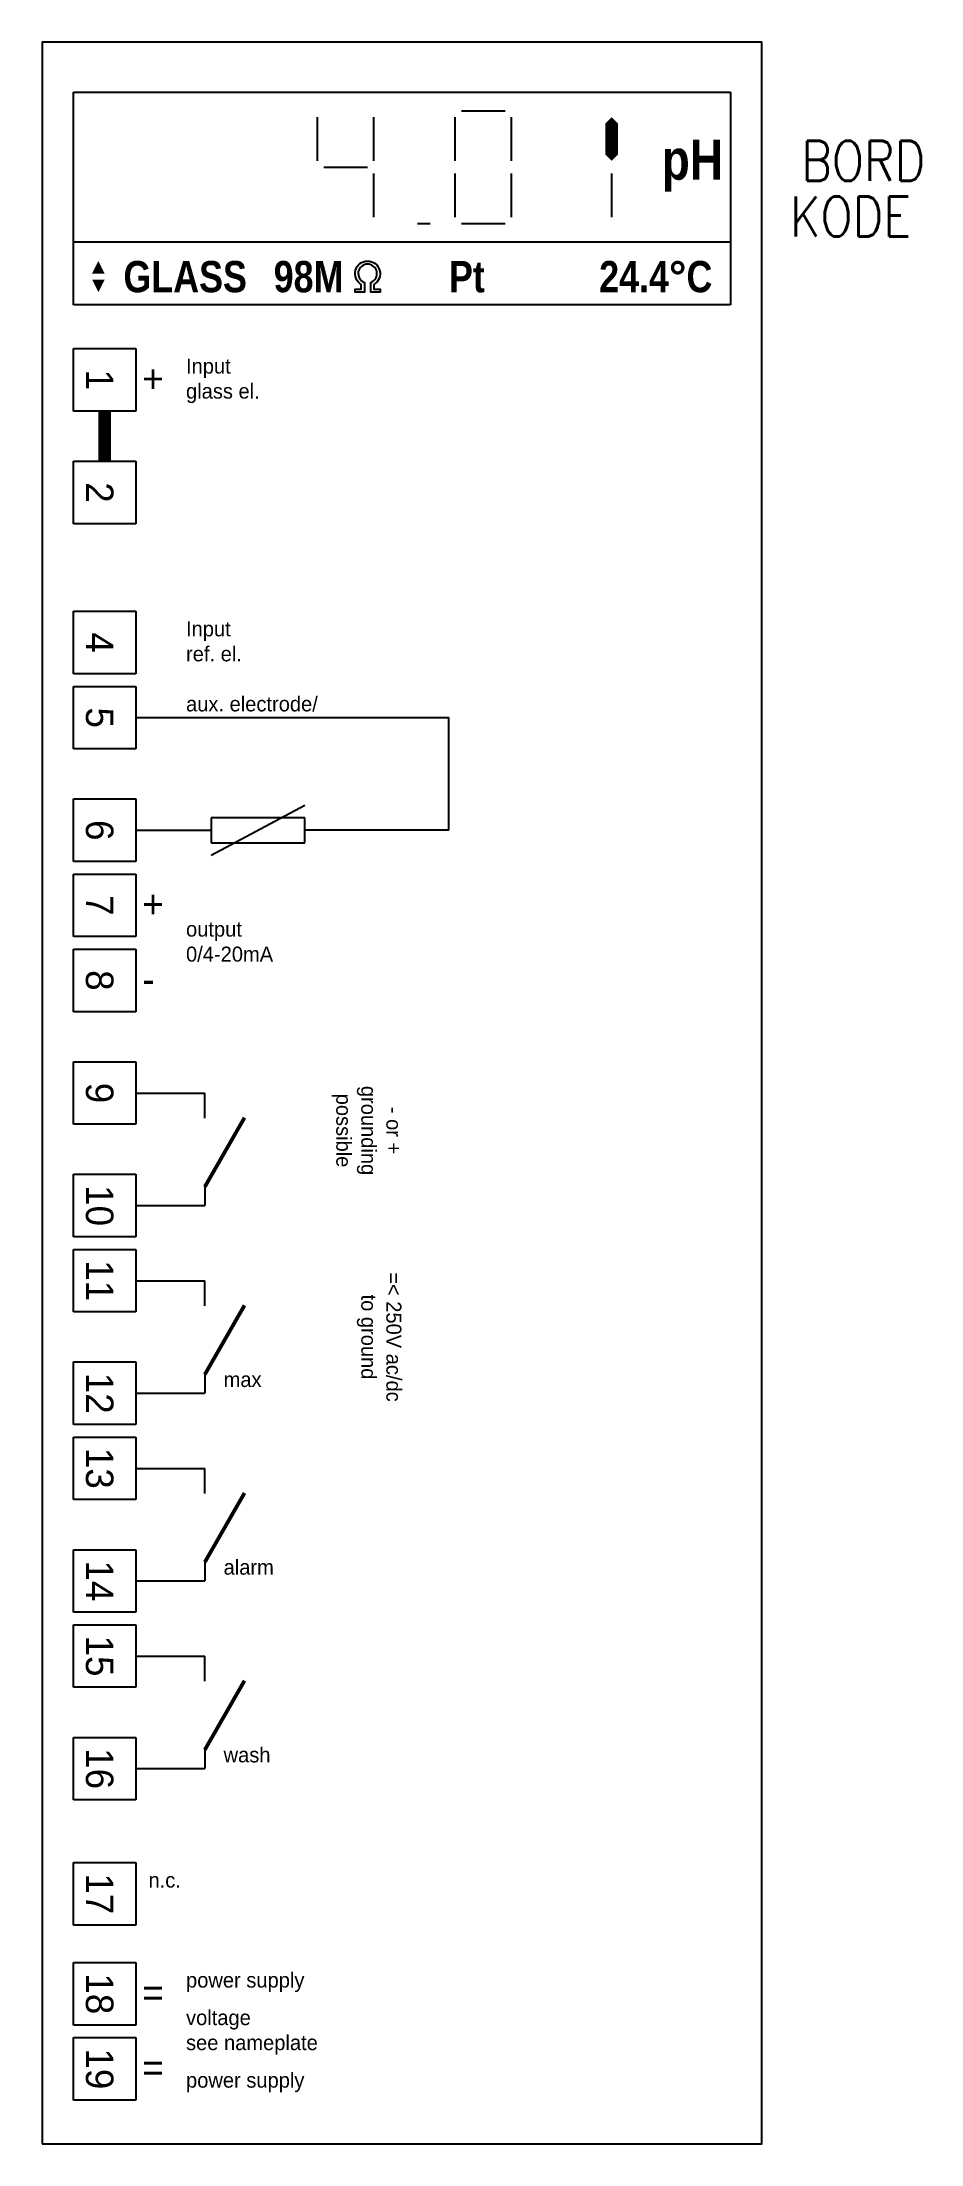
# Model space of a CAD drawing. Extents: x 310 to 380, y 93 to 261.
import ezdxf
from ezdxf.enums import TextEntityAlignment as Align

# ---------------------------------------------------------------- set-up
doc = ezdxf.new("R2010")
doc.units = 0
doc.header["$LTSCALE"] = 0.2
doc.header["$MEASUREMENT"] = 0
doc.linetypes.add('DASHED', pattern=[19.05, 12.7, -6.35])
for name, color, linetype in [('1', 8, 'CONTINUOUS'), ('10', 8, 'DASHED'), ('11', 30, 'DASHED'), ('12', 30, 'CONTINUOUS'), ('3', 30, 'CONTINUOUS')]:
    doc.layers.add(name, color=color, linetype=linetype)
doc.styles.add('DIK', font='swisscbo.ttf')
doc.styles.add('ROMANS', font='ROMANS.shx')

# ---------------------------------------------------------------- blocks, each defined once
blk = doc.blocks.new('ATT_TEXT', base_point=(145, 228))

msp = doc.modelspace()

# ---------------------------------------------------------------- linework, layer by layer
at = {"layer": '1'}
for p, q in [((312.5, 257), (365, 257)), ((312.5, 240), (312.5, 257)), ((365, 257), (365, 240)), ((365, 245), (312.5, 245)), ((365, 240), (312.5, 240)), ((312.5, 236.5), (317.5, 236.5)), ((312.5, 231.5), (312.5, 236.5)), ((317.5, 236.5), (317.5, 231.5)), ((317.5, 231.5), (312.5, 231.5)), ((312.5, 227.5), (317.5, 227.5)), ((312.5, 222.5), (312.5, 227.5)), ((317.5, 227.5), (317.5, 222.5)), ((317.5, 222.5), (312.5, 222.5)), ((312.5, 215.5), (317.5, 215.5)), ((312.5, 210.5), (312.5, 215.5)), ((317.5, 215.5), (317.5, 210.5)), ((317.5, 210.5), (312.5, 210.5)), ((312.5, 204.5), (312.5, 209.5)), ((312.5, 209.5), (317.5, 209.5)), ((317.5, 209.5), (317.5, 204.5)), ((317.5, 207), (342.5, 207)), ((342.5, 198), (342.5, 207)), ((317.5, 204.5), (312.5, 204.5)), ((312.5, 200.5), (317.5, 200.5)), ((312.5, 195.5), (312.5, 200.5)), ((317.5, 200.5), (317.5, 195.5)), ((323.5, 196), (331, 200)), ((331, 199), (323.5, 199)), ((323.5, 199), (323.5, 197)), ((331, 197), (331, 199)), ((317.5, 198), (323.5, 198)), ((323.5, 197), (331, 197)), ((342.5, 198), (331, 198)), ((317.5, 195.5), (312.5, 195.5)), ((312.5, 194.5), (317.5, 194.5)), ((312.5, 189.5), (312.5, 194.5)), ((317.5, 194.5), (317.5, 189.5)), ((317.5, 189.5), (312.5, 189.5)), ((312.5, 188.5), (317.5, 188.5)), ((312.5, 183.5), (312.5, 188.5)), ((317.5, 188.5), (317.5, 183.5)), ((317.5, 183.5), (312.5, 183.5)), ((312.5, 179.5), (317.5, 179.5)), ((312.5, 174.5), (312.5, 179.5)), ((317.5, 179.5), (317.5, 174.5)), ((317.5, 177), (323, 177)), ((323, 175), (323, 177)), ((317.5, 174.5), (312.5, 174.5)), ((312.5, 170.5), (317.5, 170.5)), ((312.5, 165.5), (312.5, 170.5)), ((317.5, 170.5), (317.5, 165.5)), ((317.5, 168), (323, 168)), ((323, 169.5), (323, 168)), ((317.5, 165.5), (312.5, 165.5)), ((312.5, 159.5), (312.5, 164.5)), ((312.5, 164.5), (317.5, 164.5)), ((317.5, 164.5), (317.5, 159.5)), ((317.5, 162), (323, 162)), ((323, 160), (323, 162)), ((317.5, 159.5), (312.5, 159.5)), ((312.5, 155.5), (317.5, 155.5)), ((312.5, 150.5), (312.5, 155.5)), ((317.5, 155.5), (317.5, 150.5)), ((317.5, 153), (323, 153)), ((323, 154.5), (323, 153)), ((317.5, 150.5), (312.5, 150.5)), ((312.5, 144.5), (312.5, 149.5)), ((312.5, 149.5), (317.5, 149.5)), ((317.5, 149.5), (317.5, 144.5)), ((317.5, 147), (323, 147)), ((323, 145), (323, 147)), ((317.5, 144.5), (312.5, 144.5)), ((312.5, 135.5), (312.5, 140.5)), ((312.5, 140.5), (317.5, 140.5)), ((317.5, 140.5), (317.5, 135.5)), ((323, 139.5), (323, 138)), ((317.5, 138), (323, 138)), ((317.5, 135.5), (312.5, 135.5)), ((312.5, 134.5), (317.5, 134.5)), ((312.5, 129.5), (312.5, 134.5)), ((317.5, 134.5), (317.5, 129.5)), ((317.5, 132), (323, 132)), ((323, 130), (323, 132)), ((317.5, 129.5), (312.5, 129.5)), ((312.5, 120.5), (312.5, 125.5)), ((312.5, 125.5), (317.5, 125.5)), ((317.5, 125.5), (317.5, 120.5)), ((323, 124.5), (323, 123)), ((317.5, 123), (323, 123)), ((317.5, 120.5), (312.5, 120.5)), ((312.5, 110.49), (312.5, 115.49)), ((312.5, 115.49), (317.5, 115.49)), ((317.5, 115.49), (317.5, 110.49)), ((317.5, 110.49), (312.5, 110.49)), ((312.5, 107.5), (317.5, 107.5)), ((312.5, 102.5), (312.5, 107.5)), ((317.5, 107.5), (317.5, 102.5)), ((317.5, 102.5), (312.5, 102.5)), ((312.5, 101.5), (317.5, 101.5)), ((312.5, 96.5), (312.5, 101.5)), ((317.5, 101.5), (317.5, 96.5)), ((317.5, 96.5), (312.5, 96.5))]:
    msp.add_line(p, q, dxfattribs=at)
msp.add_lwpolyline([(310, 93), (367.5, 93), (367.5, 261), (310, 261)], close=True, dxfattribs=at)
for points, const_width in [([(315, 231.5), (315, 227.5)], 1), ([(323, 169.5), (326.17, 175.03)], 0.3), ([(323, 154.5), (326.17, 160.03)], 0.3), ([(323, 139.5), (326.17, 145.03)], 0.3), ([(323, 124.5), (326.17, 130.03)], 0.3)]:
    msp.add_lwpolyline(points, dxfattribs=dict(at, const_width=const_width))
at = {"layer": '3'}
for points in [[(343.5, 255.5), (344, 255.5), (346.5, 255.5), (347, 255.5)], [(332, 251.5), (332, 252), (332, 254.5), (332, 255)], [(336.5, 251.5), (336.5, 252), (336.5, 254.5), (336.5, 255)], [(343, 251.5), (343, 252), (343, 254.5), (343, 255)], [(347.5, 251.5), (347.5, 252), (347.5, 254.5), (347.5, 255)], [(332.5, 251), (333, 251), (335.5, 251), (336, 251)], [(336.5, 247), (336.5, 247.5), (336.5, 250), (336.5, 250.5)], [(343, 247), (343, 247.5), (343, 250), (343, 250.5)], [(347.5, 247), (347.5, 247.5), (347.5, 250), (347.5, 250.5)], [(355.5, 247), (355.5, 247.5), (355.5, 250), (355.5, 250.5)], [(340, 246.5), (340.5, 246.5), (341, 246.5)], [(343.5, 246.5), (344, 246.5), (346.5, 246.5), (347, 246.5)]]:
    msp.add_lwpolyline(points, dxfattribs=at)
for points in [[(355.5, 251.5, 0, 1, 0), (355.5, 252, 1, 1, 0), (355.5, 254.5, 1, 0, 0), (355.5, 255, 0, 0, 0)], [(314.5, 243.5, 0, 1, 0), (314.5, 242.5, 1, 1, 0)], [(314.5, 242, 1, 0, 0), (314.5, 241, 0, 0, 0)]]:
    msp.add_lwpolyline(points, format="xyseb", dxfattribs=at)
msp.add_lwpolyline([(336.5, 241.63), (336.5, 241.25), (337, 241.25), (337, 241), (336.25, 241), (336.25, 241.79, 5.828427), (335.75, 241.79), (335.75, 241), (335, 241), (335, 241.25), (335.5, 241.25), (335.5, 241.63, -3.732051)], format="xyb", close=True, dxfattribs=at)

# ---------------------------------------------------------------- block references
at = {"layer": '10'}
ref = msp.add_blockref('ATT_TEXT', (321.5, 234.5), dxfattribs=at)
ref.add_attrib('TEXT', 'Input', (321.5, 234.5), dxfattribs={"height": 1.2})
ref = msp.add_blockref('ATT_TEXT', (313.5, 234), dxfattribs=dict(at, rotation=180))
ref.add_attrib('TEXT', '1', dxfattribs={"height": 2.2, "rotation": 270}).set_placement((313.5, 234), align=Align.CENTER)
ref = msp.add_blockref('ATT_TEXT', (318, 233), dxfattribs=at)
ref.add_attrib('TEXT', '+', (318, 233), dxfattribs={"height": 2.2})
ref = msp.add_blockref('ATT_TEXT', (321.5, 232.5), dxfattribs=at)
ref.add_attrib('TEXT', 'glass el.', (321.5, 232.5), dxfattribs={"height": 1.2})
ref = msp.add_blockref('ATT_TEXT', (313.5, 225), dxfattribs=dict(at, rotation=180))
ref.add_attrib('TEXT', '2', dxfattribs={"height": 2.2, "rotation": 270}).set_placement((313.5, 225), align=Align.CENTER)
ref = msp.add_blockref('ATT_TEXT', (313.5, 213), dxfattribs=dict(at, rotation=180))
ref.add_attrib('TEXT', '4', dxfattribs={"height": 2.2, "rotation": 270}).set_placement((313.5, 213), align=Align.CENTER)
ref = msp.add_blockref('ATT_TEXT', (321.5, 213.5), dxfattribs=at)
ref.add_attrib('TEXT', 'Input', (321.5, 213.5), dxfattribs={"height": 1.2})
ref = msp.add_blockref('ATT_TEXT', (321.5, 211.5), dxfattribs=at)
ref.add_attrib('TEXT', 'ref. el.', (321.5, 211.5), dxfattribs={"height": 1.2})
ref = msp.add_blockref('ATT_TEXT', (321.5, 207.5), dxfattribs=at)
ref.add_attrib('TEXT', 'aux. electrode/', (321.5, 207.5), dxfattribs={"height": 1.2})
ref = msp.add_blockref('ATT_TEXT', (313.5, 207), dxfattribs=dict(at, rotation=180))
ref.add_attrib('TEXT', '5', dxfattribs={"height": 2.2, "rotation": 270}).set_placement((313.5, 207), align=Align.CENTER)
ref = msp.add_blockref('ATT_TEXT', (313.5, 198), dxfattribs=dict(at, rotation=180))
ref.add_attrib('TEXT', '6', dxfattribs={"height": 2.2, "rotation": 270}).set_placement((313.5, 198), align=Align.CENTER)
ref = msp.add_blockref('ATT_TEXT', (313.5, 192), dxfattribs=dict(at, rotation=180))
ref.add_attrib('TEXT', '7', dxfattribs={"height": 2.2, "rotation": 270}).set_placement((313.5, 192), align=Align.CENTER)
ref = msp.add_blockref('ATT_TEXT', (318, 191), dxfattribs=at)
ref.add_attrib('TEXT', '+', (318, 191), dxfattribs={"height": 2.2})
ref = msp.add_blockref('ATT_TEXT', (321.5, 189.5), dxfattribs=at)
ref.add_attrib('TEXT', 'output', (321.5, 189.5), dxfattribs={"height": 1.2})
ref = msp.add_blockref('ATT_TEXT', (321.5, 187.5), dxfattribs=at)
ref.add_attrib('TEXT', '0/4-20mA', (321.5, 187.5), dxfattribs={"height": 1.2})
ref = msp.add_blockref('ATT_TEXT', (313.5, 186), dxfattribs=dict(at, rotation=180))
ref.add_attrib('TEXT', '8', dxfattribs={"height": 2.2, "rotation": 270}).set_placement((313.5, 186), align=Align.CENTER)
ref = msp.add_blockref('ATT_TEXT', (318, 185), dxfattribs=at)
ref.add_attrib('TEXT', '-', (318, 185), dxfattribs={"height": 2.2})
ref = msp.add_blockref('ATT_TEXT', (313.5, 177), dxfattribs=dict(at, rotation=180))
ref.add_attrib('TEXT', '9', dxfattribs={"height": 2.2, "rotation": 270}).set_placement((313.5, 177), align=Align.CENTER)
ref = msp.add_blockref('ATT_TEXT', (333.5, 174), dxfattribs=dict(at, rotation=270))
ref.add_attrib('TEXT', 'possible', dxfattribs={"height": 1.2, "rotation": 270}).set_placement((333.5, 174), align=Align.CENTER)
ref = msp.add_blockref('ATT_TEXT', (335.5, 174), dxfattribs=dict(at, rotation=270))
ref.add_attrib('TEXT', 'grounding', dxfattribs={"height": 1.2, "rotation": 270}).set_placement((335.5, 174), align=Align.CENTER)
ref = msp.add_blockref('ATT_TEXT', (337.5, 174), dxfattribs=dict(at, rotation=270))
ref.add_attrib('TEXT', '- or +', dxfattribs={"height": 1.2, "rotation": 270}).set_placement((337.5, 174), align=Align.CENTER)
ref = msp.add_blockref('ATT_TEXT', (313.5, 168), dxfattribs=dict(at, rotation=180))
ref.add_attrib('TEXT', '10', dxfattribs={"height": 2.2, "rotation": 270}).set_placement((313.5, 168), align=Align.CENTER)
ref = msp.add_blockref('ATT_TEXT', (313.5, 162), dxfattribs=dict(at, rotation=180))
ref.add_attrib('TEXT', '11', dxfattribs={"height": 2.2, "rotation": 270}).set_placement((313.5, 162), align=Align.CENTER)
ref = msp.add_blockref('ATT_TEXT', (337.5, 157.5), dxfattribs=dict(at, rotation=270))
ref.add_attrib('TEXT', '=< 250V ac/dc', dxfattribs={"height": 1.2, "rotation": 270}).set_placement((337.5, 157.5), align=Align.CENTER)
ref = msp.add_blockref('ATT_TEXT', (335.5, 157.5), dxfattribs=dict(at, rotation=270))
ref.add_attrib('TEXT', 'to ground', dxfattribs={"height": 1.2, "rotation": 270}).set_placement((335.5, 157.5), align=Align.CENTER)
ref = msp.add_blockref('ATT_TEXT', (313.5, 153), dxfattribs=dict(at, rotation=180))
ref.add_attrib('TEXT', '12', dxfattribs={"height": 2.2, "rotation": 270}).set_placement((313.5, 153), align=Align.CENTER)
ref = msp.add_blockref('ATT_TEXT', (324.5, 153.5), dxfattribs=at)
ref.add_attrib('TEXT', 'max', (324.5, 153.5), dxfattribs={"height": 1.2})
ref = msp.add_blockref('ATT_TEXT', (313.5, 147), dxfattribs=dict(at, rotation=180))
ref.add_attrib('TEXT', '13', dxfattribs={"height": 2.2, "rotation": 270}).set_placement((313.5, 147), align=Align.CENTER)
ref = msp.add_blockref('ATT_TEXT', (324.5, 138.5), dxfattribs=at)
ref.add_attrib('TEXT', 'alarm', (324.5, 138.5), dxfattribs={"height": 1.2})
ref = msp.add_blockref('ATT_TEXT', (313.5, 138), dxfattribs=dict(at, rotation=180))
ref.add_attrib('TEXT', '14', dxfattribs={"height": 2.2, "rotation": 270}).set_placement((313.5, 138), align=Align.CENTER)
ref = msp.add_blockref('ATT_TEXT', (313.5, 132), dxfattribs=dict(at, rotation=180))
ref.add_attrib('TEXT', '15', dxfattribs={"height": 2.2, "rotation": 270}).set_placement((313.5, 132), align=Align.CENTER)
ref = msp.add_blockref('ATT_TEXT', (313.5, 123), dxfattribs=dict(at, rotation=180))
ref.add_attrib('TEXT', '16', dxfattribs={"height": 2.2, "rotation": 270}).set_placement((313.5, 123), align=Align.CENTER)
ref = msp.add_blockref('ATT_TEXT', (324.5, 123.5), dxfattribs=at)
ref.add_attrib('TEXT', 'wash', (324.5, 123.5), dxfattribs={"height": 1.2})
ref = msp.add_blockref('ATT_TEXT', (313.5, 112.99), dxfattribs=dict(at, rotation=180))
ref.add_attrib('TEXT', '17', dxfattribs={"height": 2.2, "rotation": 270}).set_placement((313.5, 112.99), align=Align.CENTER)
ref = msp.add_blockref('ATT_TEXT', (318.5, 113.49), dxfattribs=at)
ref.add_attrib('TEXT', 'n.c.', (318.5, 113.49), dxfattribs={"height": 1.2})
ref = msp.add_blockref('ATT_TEXT', (313.5, 105), dxfattribs=dict(at, rotation=180))
ref.add_attrib('TEXT', '18', dxfattribs={"height": 2.2, "rotation": 270}).set_placement((313.5, 105), align=Align.CENTER)
ref = msp.add_blockref('ATT_TEXT', (321.5, 105.5), dxfattribs=at)
ref.add_attrib('TEXT', 'power supply', (321.5, 105.5), dxfattribs={"height": 1.2})
ref = msp.add_blockref('ATT_TEXT', (318, 104), dxfattribs=at)
ref.add_attrib('TEXT', '=', (318, 104), dxfattribs={"height": 2.2})
ref = msp.add_blockref('ATT_TEXT', (321.5, 102.5), dxfattribs=at)
ref.add_attrib('TEXT', 'voltage', (321.5, 102.5), dxfattribs={"height": 1.2})
ref = msp.add_blockref('ATT_TEXT', (321.5, 100.5), dxfattribs=at)
ref.add_attrib('TEXT', 'see nameplate', (321.5, 100.5), dxfattribs={"height": 1.2})
ref = msp.add_blockref('ATT_TEXT', (313.5, 99), dxfattribs=dict(at, rotation=180))
ref.add_attrib('TEXT', '19', dxfattribs={"height": 2.2, "rotation": 270}).set_placement((313.5, 99), align=Align.CENTER)
ref = msp.add_blockref('ATT_TEXT', (318, 98), dxfattribs=at)
ref.add_attrib('TEXT', '=', (318, 98), dxfattribs={"height": 2.2})
ref = msp.add_blockref('ATT_TEXT', (321.5, 97.5), dxfattribs=at)
ref.add_attrib('TEXT', 'power supply', (321.5, 97.5), dxfattribs={"height": 1.2})
at = {"layer": '12'}
ref = msp.add_blockref('ATT_TEXT', (359.5, 250), dxfattribs=at)
ref.add_attrib('TEXT', 'pH', (359.5, 250), dxfattribs={"height": 3.2, "style": 'DIK'})
ref = msp.add_blockref('ATT_TEXT', (316.5, 241), dxfattribs=at)
ref.add_attrib('TEXT', 'GLASS', (316.5, 241), dxfattribs={"height": 2.5, "style": 'DIK'})
ref = msp.add_blockref('ATT_TEXT', (328.5, 241), dxfattribs=at)
ref.add_attrib('TEXT', '98M', (328.5, 241), dxfattribs={"height": 2.5, "style": 'DIK'})
ref = msp.add_blockref('ATT_TEXT', (342.5, 241), dxfattribs=at)
ref.add_attrib('TEXT', 'Pt', (342.5, 241), dxfattribs={"height": 2.5, "style": 'DIK'})
ref = msp.add_blockref('ATT_TEXT', (354.5, 241), dxfattribs=at)
ref.add_attrib('TEXT', '24.4%%dC', (354.5, 241), dxfattribs={"height": 2.5, "style": 'DIK'})

# ---------------------------------------------------------------- texts
at = {"layer": '11', "style": 'ROMANS', "width": 0.85}
msp.add_attdef('BORD', (370.64, 249.9), '', height=3.2, dxfattribs=at)
at = {"layer": '12', "style": 'ROMANS', "width": 0.85}
msp.add_attdef('KODE', (369.73, 245.46), '-B', height=3.2, dxfattribs=at)

doc.saveas('drawing.dxf')
